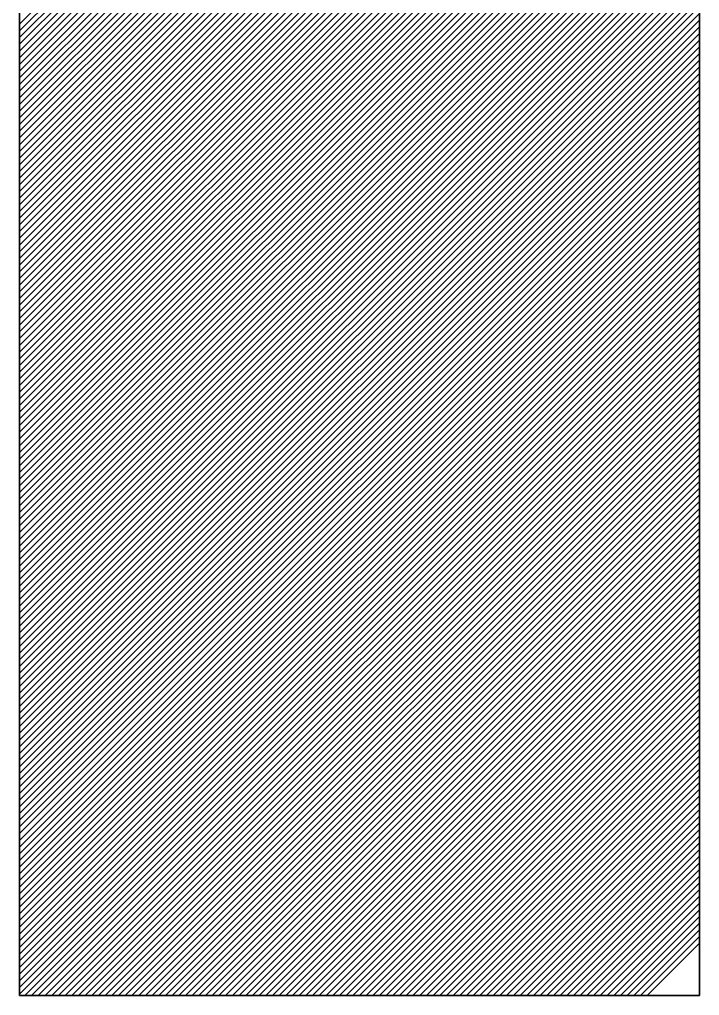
# Model space of a CAD drawing. Extents: x 3196 to 9141, y -1880 to 2325.
# Drawn here: x 8895 to 8902.18, y -1204.8 to -1194.48 of the extents above; entities that cross this region are included whole.
import ezdxf

# ---------------------------------------------------------------- set-up
doc = ezdxf.new("R2010")
doc.units = 0
doc.header["$MEASUREMENT"] = 0
doc.layers.add('1', color=1, linetype='CONTINUOUS')
doc.layers.add('10', color=10, linetype='CONTINUOUS')

msp = doc.modelspace()

# ---------------------------------------------------------------- linework, layer by layer
at = {"layer": '1', "linetype": 'Continuous'}
for p, q in [((8894.996018, -1194.529635), (8902.182468, -1187.343185)), ((8894.996018, -1194.600335), (8902.182468, -1187.413885)), ((8894.996018, -1194.671085), (8902.182468, -1187.484585)), ((8894.996018, -1194.741785), (8902.182468, -1187.555285)), ((8894.996018, -1194.812485), (8902.182468, -1187.625985)), ((8894.996018, -1194.883185), (8902.182468, -1187.696735)), ((8894.996018, -1194.953935), (8902.182468, -1187.767435)), ((8894.996018, -1195.024635), (8902.182468, -1187.838135)), ((8894.996018, -1195.095335), (8902.182468, -1187.908835)), ((8894.996018, -1195.166035), (8902.182468, -1187.979585)), ((8894.996018, -1195.236735), (8902.182468, -1188.050285)), ((8894.996018, -1195.307485), (8902.182468, -1188.120985)), ((8894.996018, -1195.378185), (8902.182468, -1188.191685)), ((8894.996018, -1195.448885), (8902.182468, -1188.262385)), ((8894.996018, -1195.519585), (8902.182468, -1188.333135)), ((8894.996018, -1195.590285), (8902.182468, -1188.403835)), ((8894.996018, -1195.661035), (8902.182468, -1188.474535)), ((8894.996018, -1195.731735), (8902.182468, -1188.545235)), ((8894.996018, -1195.802435), (8902.182468, -1188.615935)), ((8894.996018, -1195.873135), (8902.182468, -1188.686685)), ((8894.996018, -1195.943885), (8902.182468, -1188.757385)), ((8894.996018, -1196.014585), (8902.182468, -1188.828085)), ((8894.996018, -1196.085285), (8902.182468, -1188.898785)), ((8894.996018, -1196.155985), (8902.182468, -1188.969535)), ((8894.996018, -1196.226685), (8902.182468, -1189.040235)), ((8894.996018, -1196.297435), (8902.182468, -1189.110935)), ((8894.996018, -1196.368135), (8902.182468, -1189.181635)), ((8894.996018, -1196.438835), (8902.182468, -1189.252335)), ((8894.996018, -1196.509535), (8902.182468, -1189.323085)), ((8894.996018, -1196.580235), (8902.182468, -1189.393785)), ((8894.996018, -1196.650985), (8902.182468, -1189.464485)), ((8894.996018, -1196.721685), (8902.182468, -1189.535185)), ((8894.996018, -1196.792385), (8902.182468, -1189.605885)), ((8894.996018, -1196.863085), (8902.182468, -1189.676635)), ((8894.996018, -1196.933835), (8902.182468, -1189.747335)), ((8894.996018, -1197.004535), (8902.182468, -1189.818035)), ((8894.996018, -1197.075235), (8902.182468, -1189.888735)), ((8894.996018, -1197.145935), (8902.182468, -1189.959485)), ((8894.996018, -1197.216635), (8902.182468, -1190.030185)), ((8894.996018, -1197.287385), (8902.182468, -1190.100885)), ((8894.996018, -1197.358085), (8902.182468, -1190.171585)), ((8894.996018, -1197.428785), (8902.182468, -1190.242285)), ((8894.996018, -1197.499485), (8902.182468, -1190.313035)), ((8894.996018, -1197.570185), (8902.182468, -1190.383735)), ((8894.996018, -1197.640935), (8902.182468, -1190.454435)), ((8894.996018, -1197.711635), (8902.182468, -1190.525135)), ((8894.996018, -1197.782335), (8902.182468, -1190.595835)), ((8894.996018, -1197.853035), (8902.182468, -1190.666585)), ((8894.996018, -1197.923785), (8902.182468, -1190.737285)), ((8894.996018, -1197.994485), (8902.182468, -1190.807985)), ((8894.996018, -1198.065185), (8902.182468, -1190.878685)), ((8894.996018, -1198.135885), (8902.182468, -1190.949435)), ((8894.996018, -1198.206585), (8902.182468, -1191.020135)), ((8894.996018, -1198.277335), (8902.182468, -1191.090835)), ((8894.996018, -1198.348035), (8902.182468, -1191.161535)), ((8894.996018, -1198.418735), (8902.182468, -1191.232235)), ((8894.996018, -1198.489435), (8902.182468, -1191.302985)), ((8894.996018, -1198.560135), (8902.182468, -1191.373685)), ((8894.996018, -1198.630885), (8902.182468, -1191.444385)), ((8894.996018, -1198.701585), (8902.182468, -1191.515085)), ((8894.996018, -1198.772285), (8902.182468, -1191.585785)), ((8894.996018, -1198.842985), (8902.182468, -1191.656535)), ((8894.996018, -1198.913735), (8902.182468, -1191.727235)), ((8894.996018, -1198.984435), (8902.182468, -1191.797935)), ((8894.996018, -1199.055135), (8902.182468, -1191.868635)), ((8894.996018, -1199.125835), (8902.182468, -1191.939385)), ((8894.996018, -1199.196535), (8902.182468, -1192.010085)), ((8894.996018, -1199.267285), (8902.182468, -1192.080785)), ((8894.996018, -1199.337985), (8902.182468, -1192.151485)), ((8894.996018, -1199.408685), (8902.182468, -1192.222185)), ((8894.996018, -1199.479385), (8902.182468, -1192.292935)), ((8894.996018, -1199.550085), (8902.182468, -1192.363635)), ((8894.996018, -1199.620835), (8902.182468, -1192.434335)), ((8894.996018, -1199.691535), (8902.182468, -1192.505035)), ((8894.996018, -1199.762235), (8902.182468, -1192.575735)), ((8894.996018, -1199.832935), (8902.182468, -1192.646485)), ((8894.996018, -1199.903635), (8902.182468, -1192.717185)), ((8894.996018, -1199.974385), (8902.182468, -1192.787885)), ((8894.996018, -1200.045085), (8902.182468, -1192.858585)), ((8894.996018, -1200.115785), (8902.182468, -1192.929285)), ((8894.996018, -1200.186485), (8902.182468, -1193.000035)), ((8894.996018, -1200.257235), (8902.182468, -1193.070735)), ((8894.996018, -1200.327935), (8902.182468, -1193.141435)), ((8894.996018, -1200.398635), (8902.182468, -1193.212135)), ((8894.996018, -1200.469335), (8902.182468, -1193.282885)), ((8894.996018, -1200.540035), (8902.182468, -1193.353585)), ((8894.996018, -1200.610785), (8902.182468, -1193.424285)), ((8894.996018, -1200.681485), (8902.182468, -1193.494985)), ((8894.996018, -1200.752185), (8902.182468, -1193.565685)), ((8894.996018, -1200.822885), (8902.182468, -1193.636435)), ((8894.996018, -1200.893585), (8902.182468, -1193.707135)), ((8894.996018, -1200.964335), (8902.182468, -1193.777835)), ((8894.996018, -1201.035035), (8902.182468, -1193.848535)), ((8894.996018, -1201.105735), (8902.182468, -1193.919235)), ((8894.996018, -1201.176435), (8902.182468, -1193.989985)), ((8894.996018, -1201.247185), (8902.182468, -1194.060685)), ((8894.996018, -1201.317885), (8902.182468, -1194.131385)), ((8894.996018, -1201.388585), (8902.182468, -1194.202085)), ((8894.996018, -1201.459285), (8902.182468, -1194.272835)), ((8894.996018, -1201.529985), (8902.182468, -1194.343535)), ((8894.996018, -1201.600735), (8902.182468, -1194.414235)), ((8894.996018, -1201.671435), (8902.182468, -1194.484935)), ((8894.996018, -1201.742135), (8902.182468, -1194.555635)), ((8894.996018, -1201.812835), (8902.182468, -1194.626385)), ((8894.996018, -1201.883535), (8902.182468, -1194.697085)), ((8894.996018, -1201.954285), (8902.182468, -1194.767785)), ((8894.996018, -1202.024985), (8902.182468, -1194.838485)), ((8894.996018, -1202.095685), (8902.182468, -1194.909185)), ((8894.996018, -1202.166385), (8902.182468, -1194.979935)), ((8894.996018, -1202.237135), (8902.182468, -1195.050635)), ((8894.996018, -1202.307835), (8902.182468, -1195.121335)), ((8894.996018, -1202.378535), (8902.182468, -1195.192035)), ((8894.996018, -1202.449235), (8902.182468, -1195.262785)), ((8894.996018, -1202.519935), (8902.182468, -1195.333485)), ((8894.996018, -1202.590685), (8902.182468, -1195.404185)), ((8894.996018, -1202.661385), (8902.182468, -1195.474885)), ((8894.996018, -1202.732085), (8902.182468, -1195.545585)), ((8894.996018, -1202.802785), (8902.182468, -1195.616335)), ((8894.996018, -1202.873485), (8902.182468, -1195.687035)), ((8894.996018, -1202.944235), (8902.182468, -1195.757735)), ((8894.996018, -1203.014935), (8902.182468, -1195.828435)), ((8894.996018, -1203.085635), (8902.182468, -1195.899135)), ((8894.996018, -1203.156335), (8902.182468, -1195.969885)), ((8894.996018, -1203.227085), (8902.182468, -1196.040585)), ((8894.996018, -1203.297785), (8902.182468, -1196.111285)), ((8894.996018, -1203.368485), (8902.182468, -1196.181985)), ((8894.996018, -1203.439185), (8902.182468, -1196.252735)), ((8894.996018, -1203.509885), (8902.182468, -1196.323435)), ((8894.996018, -1203.580635), (8902.182468, -1196.394135)), ((8894.996018, -1203.651335), (8902.182468, -1196.464835)), ((8894.996018, -1203.722035), (8902.182468, -1196.535535)), ((8894.996018, -1203.792735), (8902.182468, -1196.606285)), ((8894.996018, -1203.863435), (8902.182468, -1196.676985)), ((8894.996018, -1203.934185), (8902.182468, -1196.747685)), ((8894.996018, -1204.004885), (8902.182468, -1196.818385)), ((8894.996018, -1204.075585), (8902.182468, -1196.889085)), ((8894.996018, -1204.146285), (8902.182468, -1196.959835)), ((8894.996018, -1204.217035), (8902.182468, -1197.030535)), ((8894.996018, -1204.287735), (8902.182468, -1197.101235)), ((8894.996018, -1204.358435), (8902.182468, -1197.171935)), ((8894.996018, -1204.429135), (8902.182468, -1197.242685)), ((8894.996018, -1204.499835), (8902.182468, -1197.313385)), ((8894.996018, -1204.570585), (8902.182468, -1197.384085)), ((8894.996018, -1204.641285), (8902.182468, -1197.454785)), ((8894.996018, -1204.711985), (8902.182468, -1197.525485)), ((8894.996018, -1204.782685), (8902.182468, -1197.596235)), ((8895.053268, -1204.796135), (8902.182468, -1197.666935)), ((8895.123968, -1204.796135), (8902.182468, -1197.737635)), ((8895.194668, -1204.796135), (8902.182468, -1197.808335)), ((8895.265418, -1204.796135), (8902.182468, -1197.879035)), ((8895.336118, -1204.796135), (8902.182468, -1197.949785)), ((8895.406818, -1204.796135), (8902.182468, -1198.020485)), ((8895.477518, -1204.796135), (8902.182468, -1198.091185)), ((8895.548268, -1204.796135), (8902.182468, -1198.161885)), ((8895.618968, -1204.796135), (8902.182468, -1198.232635)), ((8895.689668, -1204.796135), (8902.182468, -1198.303335)), ((8895.760368, -1204.796135), (8902.182468, -1198.374035)), ((8895.831068, -1204.796135), (8902.182468, -1198.444735)), ((8895.901818, -1204.796135), (8902.182468, -1198.515435)), ((8895.972518, -1204.796135), (8902.182468, -1198.586185)), ((8896.043218, -1204.796135), (8902.182468, -1198.656885)), ((8896.113918, -1204.796135), (8902.182468, -1198.727585)), ((8896.184618, -1204.796135), (8902.182468, -1198.798285)), ((8896.255368, -1204.796135), (8902.182468, -1198.868985)), ((8896.326068, -1204.796135), (8902.182468, -1198.939735)), ((8896.396768, -1204.796135), (8902.182468, -1199.010435)), ((8896.467468, -1204.796135), (8902.182468, -1199.081135)), ((8896.538218, -1204.796135), (8902.182468, -1199.151835)), ((8896.608918, -1204.796135), (8902.182468, -1199.222585)), ((8896.679618, -1204.796135), (8902.182468, -1199.293285)), ((8896.750318, -1204.796135), (8902.182468, -1199.363985)), ((8896.821018, -1204.796135), (8902.182468, -1199.434685)), ((8896.891768, -1204.796135), (8902.182468, -1199.505385)), ((8896.962468, -1204.796135), (8902.182468, -1199.576135)), ((8897.033168, -1204.796135), (8902.182468, -1199.646835)), ((8897.103868, -1204.796135), (8902.182468, -1199.717535)), ((8897.174568, -1204.796135), (8902.182468, -1199.788235)), ((8897.245318, -1204.796135), (8902.182468, -1199.858935)), ((8897.316018, -1204.796135), (8902.182468, -1199.929685)), ((8897.386718, -1204.796135), (8902.182468, -1200.000385)), ((8897.457418, -1204.796135), (8902.182468, -1200.071085)), ((8897.528168, -1204.796135), (8902.182468, -1200.141785)), ((8897.598868, -1204.796135), (8902.182468, -1200.212485)), ((8897.669568, -1204.796135), (8902.182468, -1200.283235)), ((8897.740268, -1204.796135), (8902.182468, -1200.353935)), ((8897.810968, -1204.796135), (8902.182468, -1200.424635)), ((8897.881718, -1204.796135), (8902.182468, -1200.495335)), ((8897.952418, -1204.796135), (8902.182468, -1200.566085)), ((8898.023118, -1204.796135), (8902.182468, -1200.636785)), ((8898.093818, -1204.796135), (8902.182468, -1200.707485)), ((8898.164518, -1204.796135), (8902.182468, -1200.778185)), ((8898.235268, -1204.796135), (8902.182468, -1200.848885)), ((8898.305968, -1204.796135), (8902.182468, -1200.919635)), ((8898.376668, -1204.796135), (8902.182468, -1200.990335)), ((8898.447368, -1204.796135), (8902.182468, -1201.061035)), ((8898.518118, -1204.796135), (8902.182468, -1201.131735)), ((8898.588818, -1204.796135), (8902.182468, -1201.202435)), ((8898.659518, -1204.796135), (8902.182468, -1201.273185)), ((8898.730218, -1204.796135), (8902.182468, -1201.343885)), ((8898.800918, -1204.796135), (8902.182468, -1201.414585)), ((8898.871668, -1204.796135), (8902.182468, -1201.485285)), ((8898.942368, -1204.796135), (8902.182468, -1201.556035)), ((8899.013068, -1204.796135), (8902.182468, -1201.626735)), ((8899.083768, -1204.796135), (8902.182468, -1201.697435)), ((8899.154468, -1204.796135), (8902.182468, -1201.768135)), ((8899.225218, -1204.796135), (8902.182468, -1201.838835)), ((8899.295918, -1204.796135), (8902.182468, -1201.909585)), ((8899.366618, -1204.796135), (8902.182468, -1201.980285)), ((8899.437318, -1204.796135), (8902.182468, -1202.050985)), ((8899.508068, -1204.796135), (8902.182468, -1202.121685)), ((8899.578768, -1204.796135), (8902.182468, -1202.192385)), ((8899.649468, -1204.796135), (8902.182468, -1202.263135)), ((8899.720168, -1204.796135), (8902.182468, -1202.333835)), ((8899.790868, -1204.796135), (8902.182468, -1202.404535)), ((8899.861618, -1204.796135), (8902.182468, -1202.475235)), ((8899.932318, -1204.796135), (8902.182468, -1202.545985)), ((8900.003018, -1204.796135), (8902.182468, -1202.616685)), ((8900.073718, -1204.796135), (8902.182468, -1202.687385)), ((8900.144418, -1204.796135), (8902.182468, -1202.758085)), ((8900.215168, -1204.796135), (8902.182468, -1202.828785)), ((8900.285868, -1204.796135), (8902.182468, -1202.899535)), ((8900.356568, -1204.796135), (8902.182468, -1202.970235)), ((8900.427268, -1204.796135), (8902.182468, -1203.040935)), ((8900.498018, -1204.796135), (8902.182468, -1203.111635)), ((8900.568718, -1204.796135), (8902.182468, -1203.182335)), ((8900.639418, -1204.796135), (8902.182468, -1203.253085)), ((8900.710118, -1204.796135), (8902.182468, -1203.323785)), ((8900.780818, -1204.796135), (8902.182468, -1203.394485)), ((8900.851568, -1204.796135), (8902.182468, -1203.465185)), ((8900.922268, -1204.796135), (8902.182468, -1203.535935)), ((8900.992968, -1204.796135), (8902.182468, -1203.606635)), ((8901.063668, -1204.796135), (8902.182468, -1203.677335)), ((8901.134368, -1204.796135), (8902.182468, -1203.748035)), ((8901.205118, -1204.796135), (8902.182468, -1203.818735)), ((8901.275818, -1204.796135), (8902.182468, -1203.889485)), ((8901.346518, -1204.796135), (8902.182468, -1203.960185)), ((8901.417218, -1204.796135), (8902.182468, -1204.030885)), ((8901.487918, -1204.796135), (8902.182468, -1204.101585)), ((8901.558668, -1204.796135), (8902.182468, -1204.172285)), ((8901.629368, -1204.796135), (8902.182468, -1204.243035))]:
    msp.add_line(p, q, dxfattribs=at)
at = {"layer": '10', "linetype": 'Continuous'}
for points in [[(8894.996018, -1204.796135), (8895.001018, -1204.796135), (8895.006068, -1204.796135), (8895.011068, -1204.796135), (8895.021118, -1204.796135), (8895.031168, -1204.796135), (8895.046218, -1204.796135), (8895.061268, -1204.796135), (8895.081368, -1204.796135), (8895.101468, -1204.796135), (8895.121568, -1204.796135), (8895.146668, -1204.796135), (8895.176768, -1204.796135), (8895.206918, -1204.796135), (8895.237068, -1204.796135), (8895.272218, -1204.796135), (8895.307368, -1204.796135), (8895.347518, -1204.796135), (8895.387718, -1204.796135), (8895.427868, -1204.796135), (8895.473068, -1204.796135), (8895.518268, -1204.796135), (8895.563468, -1204.796135), (8895.613718, -1204.796135), (8895.663918, -1204.796135), (8895.714168, -1204.796135), (8895.769368, -1204.796135), (8895.824618, -1204.796135), (8895.879868, -1204.796135), (8895.940118, -1204.796135), (8896.000418, -1204.796135), (8896.060668, -1204.796135), (8896.125968, -1204.796135), (8896.186218, -1204.796135), (8896.251518, -1204.796135), (8896.321818, -1204.796135), (8896.387118, -1204.796135), (8896.457418, -1204.796135), (8896.527718, -1204.796135), (8896.598018, -1204.796135), (8896.668318, -1204.796135), (8896.743668, -1204.796135), (8896.818968, -1204.796135), (8896.894318, -1204.796135), (8896.969668, -1204.796135), (8897.044968, -1204.796135), (8897.120318, -1204.796135), (8897.200668, -1204.796135), (8897.281018, -1204.796135), (8897.356318, -1204.796135), (8897.436668, -1204.796135), (8897.517068, -1204.796135), (8897.602418, -1204.796135), (8897.682768, -1204.796135), (8897.763118, -1204.796135), (8897.848518, -1204.796135), (8897.928868, -1204.796135), (8898.014218, -1204.796135), (8898.094568, -1204.796135), (8898.179968, -1204.796135), (8898.265318, -1204.796135), (8898.345668, -1204.796135), (8898.431068, -1204.796135), (8898.516418, -1204.796135), (8898.601818, -1204.796135), (8898.687168, -1204.796135), (8898.767518, -1204.796135), (8898.852918, -1204.796135), (8898.938268, -1204.796135), (8899.023668, -1204.796135), (8899.104018, -1204.796135), (8899.189368, -1204.796135), (8899.269718, -1204.796135), (8899.355118, -1204.796135), (8899.435468, -1204.796135), (8899.520818, -1204.796135), (8899.601168, -1204.796135), (8899.681518, -1204.796135), (8899.761868, -1204.796135), (8899.842218, -1204.796135), (8899.922568, -1204.796135), (8899.997918, -1204.796135), (8900.078268, -1204.796135), (8900.153618, -1204.796135), (8900.228918, -1204.796135), (8900.309268, -1204.796135), (8900.379568, -1204.796135), (8900.454918, -1204.796135), (8900.530268, -1204.796135), (8900.600568, -1204.796135), (8900.670868, -1204.796135), (8900.741168, -1204.796135), (8900.806468, -1204.796135), (8900.876768, -1204.796135), (8900.942068, -1204.796135), (8901.007318, -1204.796135), (8901.072618, -1204.796135), (8901.132868, -1204.796135), (8901.193168, -1204.796135), (8901.253418, -1204.796135), (8901.313668, -1204.796135), (8901.368918, -1204.796135), (8901.424168, -1204.796135), (8901.479418, -1204.796135), (8901.529618, -1204.796135), (8901.579818, -1204.796135), (8901.630068, -1204.796135), (8901.675268, -1204.796135), (8901.720468, -1204.796135), (8901.760618, -1204.796135), (8901.805818, -1204.796135), (8901.846018, -1204.796135), (8901.881168, -1204.796135), (8901.916318, -1204.796135), (8901.951468, -1204.796135), (8901.981618, -1204.796135), (8902.011718, -1204.796135), (8902.036868, -1204.796135), (8902.061968, -1204.796135), (8902.087068, -1204.796135), (8902.107168, -1204.796135), (8902.122218, -1204.796135), (8902.137268, -1204.796135), (8902.152368, -1204.796135), (8902.162418, -1204.796135), (8902.172418, -1204.796135), (8902.177468, -1204.796135), (8902.182468, -1204.796135), (8902.182468, -1204.786085), (8902.182468, -1204.765985), (8902.182468, -1204.735885), (8902.182468, -1204.695685), (8902.182468, -1204.640435), (8902.182468, -1204.580185), (8902.182468, -1204.504885), (8902.182468, -1204.424485), (8902.182468, -1204.329085), (8902.182468, -1204.228635), (8902.182468, -1204.113135), (8902.182468, -1203.992635), (8902.182468, -1203.862035), (8902.182468, -1203.721435), (8902.182468, -1203.570785), (8902.182468, -1203.415085), (8902.182468, -1203.244335), (8902.182468, -1203.073585), (8902.182468, -1202.887785), (8902.182468, -1202.696935), (8902.182468, -1202.501085), (8902.182468, -1202.295185), (8902.182468, -1202.079235), (8902.182468, -1201.858285), (8902.182468, -1201.632285), (8902.182468, -1201.396235), (8902.182468, -1201.155185), (8902.182468, -1200.904085), (8902.182468, -1200.652985), (8902.182468, -1200.391835), (8902.182468, -1200.120635), (8902.182468, -1199.849485), (8902.182468, -1199.573235), (8902.182468, -1199.286985), (8902.182468, -1199.000735), (8902.182468, -1198.704435), (8902.182468, -1198.403135), (8902.182468, -1198.101835), (8902.182468, -1197.790435), (8902.182468, -1197.479085), (8902.182468, -1197.162685), (8902.182468, -1196.841285), (8902.182468, -1196.514835), (8902.182468, -1196.188435), (8902.182468, -1195.851935), (8902.182468, -1195.520485), (8902.182468, -1195.178985), (8902.182468, -1194.837535), (8902.182468, -1194.490985), (8902.182468, -1194.144485)], [(8894.996018, -1194.234885), (8894.996018, -1194.581385), (8894.996018, -1194.922885), (8894.996018, -1195.264385), (8894.996018, -1195.600835), (8894.996018, -1195.937335), (8894.996018, -1196.268785), (8894.996018, -1196.595235), (8894.996018, -1196.921635), (8894.996018, -1197.243035), (8894.996018, -1197.559435), (8894.996018, -1197.870785), (8894.996018, -1198.177135), (8894.996018, -1198.478485), (8894.996018, -1198.779785), (8894.996018, -1199.071035), (8894.996018, -1199.357335), (8894.996018, -1199.643585), (8894.996018, -1199.919785), (8894.996018, -1200.190985), (8894.996018, -1200.457135), (8894.996018, -1200.713235), (8894.996018, -1200.969385), (8894.996018, -1201.215435), (8894.996018, -1201.456485), (8894.996018, -1201.687535), (8894.996018, -1201.913485), (8894.996018, -1202.134485), (8894.996018, -1202.345385), (8894.996018, -1202.551285), (8894.996018, -1202.747185), (8894.996018, -1202.937985), (8894.996018, -1203.118785), (8894.996018, -1203.289535), (8894.996018, -1203.455285), (8894.996018, -1203.610935), (8894.996018, -1203.756585), (8894.996018, -1203.892185), (8894.996018, -1204.022735), (8894.996018, -1204.143285), (8894.996018, -1204.253785), (8894.996018, -1204.354185), (8894.996018, -1204.444585), (8894.996018, -1204.524935), (8894.996018, -1204.595235), (8894.996018, -1204.655535), (8894.996018, -1204.705735), (8894.996018, -1204.745935), (8894.996018, -1204.771035), (8894.996018, -1204.791135), (8894.996018, -1204.796135)], [(8902.182468, -1194.405635), (8902.182468, -1194.752135), (8902.182468, -1195.093635), (8902.182468, -1195.435135), (8902.182468, -1195.771585), (8902.182468, -1196.103035), (8902.182468, -1196.434485), (8902.182468, -1196.760935), (8902.182468, -1197.082335), (8902.182468, -1197.398735), (8902.182468, -1197.715135), (8902.182468, -1198.026485), (8902.182468, -1198.327785), (8902.182468, -1198.629135), (8902.182468, -1198.925435), (8902.182468, -1199.216685), (8902.182468, -1199.502935), (8902.182468, -1199.779135), (8902.182468, -1200.055385), (8902.182468, -1200.321535), (8902.182468, -1200.587685), (8902.182468, -1200.843835), (8902.182468, -1201.089885), (8902.182468, -1201.335985), (8902.182468, -1201.572035), (8902.182468, -1201.803035), (8902.182468, -1202.023985), (8902.182468, -1202.239935), (8902.182468, -1202.450885), (8902.182468, -1202.651735), (8902.182468, -1202.842585), (8902.182468, -1203.028385), (8902.182468, -1203.204185), (8902.182468, -1203.369885), (8902.182468, -1203.530585), (8902.182468, -1203.681235), (8902.182468, -1203.826885), (8902.182468, -1203.957485), (8902.182468, -1204.083035), (8902.182468, -1204.198535), (8902.182468, -1204.303985), (8902.182468, -1204.399385), (8902.182468, -1204.484785), (8902.182468, -1204.560085), (8902.182468, -1204.625385), (8902.182468, -1204.680635), (8902.182468, -1204.725835), (8902.182468, -1204.760985), (8902.182468, -1204.781085), (8902.182468, -1204.791135), (8902.182468, -1204.796135), (8902.177468, -1204.796135), (8902.172418, -1204.796135), (8902.167418, -1204.796135), (8902.157368, -1204.796135), (8902.142318, -1204.796135), (8902.127218, -1204.796135), (8902.112168, -1204.796135), (8902.092068, -1204.796135), (8902.066968, -1204.796135), (8902.041868, -1204.796135), (8902.016768, -1204.796135), (8901.986618, -1204.796135), (8901.956468, -1204.796135), (8901.926368, -1204.796135), (8901.891218, -1204.796135), (8901.851018, -1204.796135), (8901.815868, -1204.796135), (8901.775718, -1204.796135), (8901.730518, -1204.796135), (8901.685318, -1204.796135), (8901.640118, -1204.796135), (8901.589868, -1204.796135), (8901.539668, -1204.796135), (8901.489468, -1204.796135), (8901.439218, -1204.796135), (8901.383968, -1204.796135), (8901.328718, -1204.796135), (8901.268468, -1204.796135), (8901.208218, -1204.796135), (8901.147968, -1204.796135), (8901.087668, -1204.796135), (8901.022418, -1204.796135), (8900.957118, -1204.796135), (8900.891818, -1204.796135), (8900.826518, -1204.796135), (8900.756218, -1204.796135), (8900.685918, -1204.796135), (8900.615618, -1204.796135), (8900.545318, -1204.796135), (8900.475018, -1204.796135), (8900.399668, -1204.796135), (8900.324318, -1204.796135), (8900.249018, -1204.796135), (8900.173668, -1204.796135), (8900.098368, -1204.796135), (8900.018018, -1204.796135), (8899.942668, -1204.796135), (8899.862318, -1204.796135), (8899.781968, -1204.796135), (8899.701618, -1204.796135), (8899.621268, -1204.796135), (8899.540918, -1204.796135), (8899.455518, -1204.796135), (8899.375168, -1204.796135), (8899.294818, -1204.796135), (8899.209468, -1204.796135), (8899.124068, -1204.796135), (8899.043718, -1204.796135), (8898.958368, -1204.796135), (8898.872968, -1204.796135), (8898.792618, -1204.796135), (8898.707268, -1204.796135), (8898.621868, -1204.796135), (8898.536518, -1204.796135), (8898.451118, -1204.796135), (8898.370768, -1204.796135), (8898.285418, -1204.796135), (8898.200018, -1204.796135), (8898.114668, -1204.796135), (8898.034318, -1204.796135), (8897.948918, -1204.796135), (8897.868568, -1204.796135), (8897.783218, -1204.796135), (8897.702868, -1204.796135), (8897.622518, -1204.796135), (8897.537118, -1204.796135), (8897.456768, -1204.796135), (8897.376418, -1204.796135), (8897.296068, -1204.796135), (8897.220768, -1204.796135), (8897.140418, -1204.796135), (8897.065068, -1204.796135), (8896.984718, -1204.796135), (8896.909368, -1204.796135), (8896.834068, -1204.796135), (8896.763768, -1204.796135), (8896.688418, -1204.796135), (8896.618118, -1204.796135), (8896.542768, -1204.796135), (8896.472468, -1204.796135), (8896.407168, -1204.796135), (8896.336868, -1204.796135), (8896.271568, -1204.796135), (8896.206318, -1204.796135), (8896.141018, -1204.796135), (8896.075718, -1204.796135), (8896.015468, -1204.796135), (8895.955218, -1204.796135), (8895.894918, -1204.796135), (8895.839718, -1204.796135), (8895.784468, -1204.796135), (8895.729218, -1204.796135), (8895.678968, -1204.796135), (8895.623768, -1204.796135), (8895.578568, -1204.796135), (8895.528318, -1204.796135), (8895.483118, -1204.796135), (8895.437918, -1204.796135), (8895.397768, -1204.796135), (8895.357568, -1204.796135), (8895.317418, -1204.796135), (8895.282268, -1204.796135), (8895.247118, -1204.796135), (8895.211968, -1204.796135), (8895.181818, -1204.796135), (8895.156718, -1204.796135), (8895.131618, -1204.796135), (8895.106468, -1204.796135), (8895.086418, -1204.796135), (8895.066318, -1204.796135), (8895.046218, -1204.796135), (8895.036168, -1204.796135), (8895.021118, -1204.796135), (8895.011068, -1204.796135), (8895.006068, -1204.796135), (8895.001018, -1204.796135), (8894.996018, -1204.796135), (8894.996018, -1204.791135), (8894.996018, -1204.776035), (8894.996018, -1204.750935), (8894.996018, -1204.715785), (8894.996018, -1204.670585), (8894.996018, -1204.610335), (8894.996018, -1204.545035), (8894.996018, -1204.464685), (8894.996018, -1204.379335), (8894.996018, -1204.278885), (8894.996018, -1204.173385), (8894.996018, -1204.052885), (8894.996018, -1203.927335), (8894.996018, -1203.791735), (8894.996018, -1203.646085), (8894.996018, -1203.495435), (8894.996018, -1203.329735), (8894.996018, -1203.158985), (8894.996018, -1202.983185), (8894.996018, -1202.792335), (8894.996018, -1202.601535), (8894.996018, -1202.395635), (8894.996018, -1202.189735), (8894.996018, -1201.968735), (8894.996018, -1201.747785), (8894.996018, -1201.511735), (8894.996018, -1201.275735), (8894.996018, -1201.029635), (8894.996018, -1200.778535), (8894.996018, -1200.522435), (8894.996018, -1200.256235), (8894.996018, -1199.985085), (8894.996018, -1199.713885), (8894.996018, -1199.432635), (8894.996018, -1199.141385), (8894.996018, -1198.850085), (8894.996018, -1198.553785), (8894.996018, -1198.252485), (8894.996018, -1197.946135), (8894.996018, -1197.634785), (8894.996018, -1197.323385), (8894.996018, -1197.001985), (8894.996018, -1196.680585), (8894.996018, -1196.349135), (8894.996018, -1196.022685), (8894.996018, -1195.686235), (8894.996018, -1195.349735), (8894.996018, -1195.008235), (8894.996018, -1194.666785), (8894.996018, -1194.320235)]]:
    msp.add_lwpolyline(points, dxfattribs=at)

doc.saveas('drawing.dxf')
